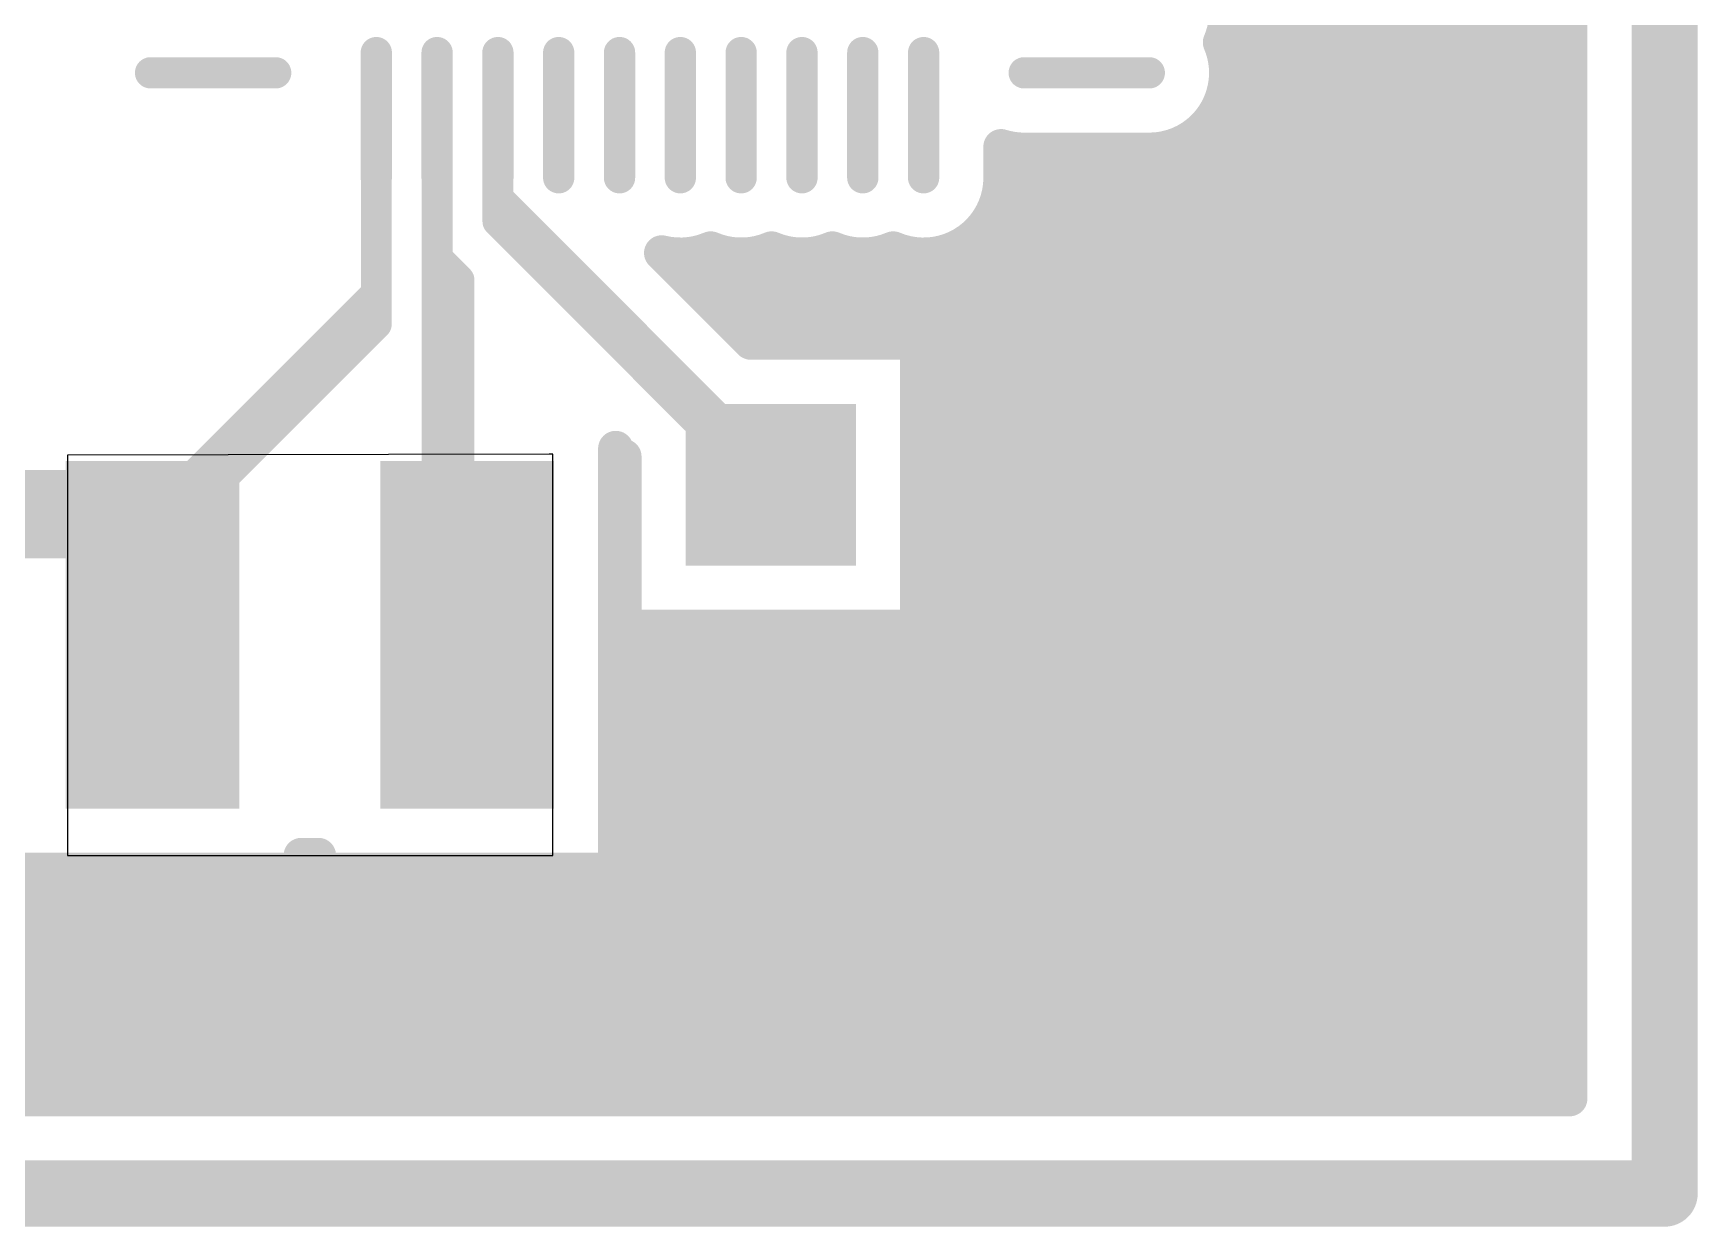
# Model space of a CAD drawing. Header units: inches. Extents: x 0 to 226, y 0 to 70.
# Drawn here: x 39.49 to 49.07, y 44.67 to 51.54 of the extents above; entities that cross this region are included whole.
import ezdxf

# ---------------------------------------------------------------- set-up
doc = ezdxf.new("R2010")
doc.units = ezdxf.units.IN
doc.layers.add('Keep-Out Layer', color=6, linetype='Continuous')
doc.layers.add('Top Layer', color=1, linetype='Continuous')

msp = doc.modelspace()

# ---------------------------------------------------------------- linework, layer by layer
at = {"layer": 'Keep-Out Layer'}
for points in [[(48.88101983999999, 44.86414191999999, 0.3809999999999999, 0.3809999999999999, 0), (48.88101983999999, 69.69424212, 0.3809999999999999, 0.3809999999999999, 0)], [(29.44051008, 44.86414191999999, 0.3809999999999999, 0.3809999999999999, 0), (48.88101983999999, 44.86414191999999, 0.3809999999999999, 0.3809999999999999, 0)]]:
    msp.add_lwpolyline(points, format="xyseb", dxfattribs=at)
msp.add_lwpolyline([(48.78576984, 44.86414191999999, 0.1905, 0.1905, 1), (48.97626983999999, 44.86414191999999, 0.1905, 0.1905, 1)], format="xyseb", close=True, dxfattribs=at)
msp.add_lwpolyline([(48.78576984, 44.86414191999999, 0.1905, 0.1905, 1), (48.97626983999999, 44.86414191999999, 0.1905, 0.1905, 1)], format="xyseb", close=True, dxfattribs=at)
at = {"layer": 'Top Layer'}
for p, q in [((42.46118, 49.11829648), (39.68873952, 49.11120733999999)), ((39.68873952, 49.11120733999999), (39.68873952, 46.80900976)), ((42.48245504, 49.11829648), (42.46118, 49.11829648)), ((42.48245504, 46.80900976), (42.48245504, 49.11829648)), ((39.68873952, 46.80900976), (42.48245504, 46.80900976))]:
    msp.add_line(p, q, dxfattribs=at)
for points in [[(47.17924016, 45.41024192, 0.2032, 0.2032, 0), (47.17924016, 63.37060732, 0.2032, 0.2032, 0)], [(47.38244016, 45.41024192, 0.2032, 0.2032, 0), (47.38244016, 63.37060732, 0.2032, 0.2032, 0)], [(47.58564016, 45.41024192, 0.2032, 0.2032, 0), (47.58564016, 63.37060732, 0.2032, 0.2032, 0)], [(47.78884016, 45.41024192, 0.2032, 0.2032, 0), (47.78884016, 63.37060732, 0.2032, 0.2032, 0)], [(47.99204016, 45.41024192, 0.2032, 0.2032, 0), (47.99204016, 63.37060732, 0.2032, 0.2032, 0)], [(48.19524016, 45.41024192, 0.2032, 0.2032, 0), (48.19524016, 63.37060732, 0.2032, 0.2032, 0)], [(48.33491984, 45.41024192, 0.2032, 0.2032, 0), (48.33491984, 63.37060732, 0.2032, 0.2032, 0)], [(46.36644016, 45.41024192, 0.2032, 0.2032, 0), (46.36644016, 57.36559519999999, 0.2032, 0.2032, 0)], [(46.56964016, 45.41024192, 0.2032, 0.2032, 0), (46.56964016, 57.36559519999999, 0.2032, 0.2032, 0)], [(46.77284016, 45.41024192, 0.2032, 0.2032, 0), (46.77284016, 57.36559519999999, 0.2032, 0.2032, 0)], [(46.97604016, 45.41024192, 0.2032, 0.2032, 0), (46.97604016, 57.36559519999999, 0.2032, 0.2032, 0)], [(46.36074548, 51.66171532, 0.2032, 0.2032, -0.1012428938695137), (46.32494418, 51.48671439999999, 0.2032, 0.2032, 0)], [(46.32494418, 51.48671439999999, 0.2032, 0.2032, -0.1012428938695139), (46.36074548, 51.31171602, 0.2032, 0.2032, 0)], [(46.3394679, 51.52566784, 0.2032, 0.2032, 0), (48.33491984, 51.52566784, 0.2032, 0.2032, 0)], [(41.46615024, 50.70801136, 0.17999964, 0.17999964, 0), (41.46615024, 51.42800991999999, 0.17999964, 0.17999964, 0)], [(41.81614954, 50.70801136, 0.17999964, 0.17999964, 0), (41.81614954, 51.42800991999999, 0.17999964, 0.17999964, 0)], [(42.16614884, 50.70801136, 0.17999964, 0.17999964, 0), (42.16614884, 51.42800991999999, 0.17999964, 0.17999964, 0)], [(42.51614814, 50.70801136, 0.17999964, 0.17999964, 0), (42.51614814, 51.42800991999999, 0.17999964, 0.17999964, 0)], [(42.86614743999999, 50.70801136, 0.17999964, 0.17999964, 0), (42.86614743999999, 51.42800991999999, 0.17999964, 0.17999964, 0)], [(43.21614674, 50.70801136, 0.17999964, 0.17999964, 0), (43.21614674, 51.42800991999999, 0.17999964, 0.17999964, 0)], [(43.56614604, 50.70801136, 0.17999964, 0.17999964, 0), (43.56614604, 51.42800991999999, 0.17999964, 0.17999964, 0)], [(43.91614534, 50.70801136, 0.17999964, 0.17999964, 0), (43.91614534, 51.42800991999999, 0.17999964, 0.17999964, 0)], [(44.26614463999999, 50.70801136, 0.17999964, 0.17999964, 0), (44.26614463999999, 51.42800991999999, 0.17999964, 0.17999964, 0)], [(44.61614393999999, 50.70801136, 0.17999964, 0.17999964, 0), (44.61614393999999, 51.42800991999999, 0.17999964, 0.17999964, 0)], [(40.887142, 51.31171602, 0.17999964, 0.17999964, 0), (40.16714344, 51.31171602, 0.17999964, 0.17999964, 0)], [(45.19514456, 51.31171602, 0.17999964, 0.17999964, 0), (45.91514312, 51.31171602, 0.17999964, 0.17999964, 0)], [(46.36074548, 51.31171602, 0.2032, 0.2032, -0.4142135623730951), (45.91514566, 50.8661162, 0.2032, 0.2032, 0)], [(46.36061594, 51.32246783999999, 0.2032, 0.2032, 0), (48.33491984, 51.32246783999999, 0.2032, 0.2032, 0)], [(41.46615024, 50.04157632, 0.1778, 0.1778, 0), (41.46615024, 51.06801064, 0.1778, 0.1778, 0)], [(41.81614954, 50.24527415999999, 0.1778, 0.1778, 0), (41.81614954, 51.06801064, 0.1778, 0.1778, 0)], [(42.16614884, 50.4573667, 0.1778, 0.1778, 0), (42.16614884, 51.06801064, 0.1778, 0.1778, 0)], [(42.16614884, 51.06801064, 0.1778, 0.1778, 0), (42.16656794, 51.06759154, 0.1778, 0.1778, 0)], [(42.16656794, 50.58906062, 0.1778, 0.1778, 0), (42.16656794, 51.06759154, 0.1778, 0.1778, 0)], [(46.31704478, 51.11926784, 0.2032, 0.2032, 0), (48.33491984, 51.11926784, 0.2032, 0.2032, 0)], [(45.06174376, 50.70800882, 0.2032, 0.2032, 0), (45.06174376, 50.88655304, 0.2032, 0.2032, 0)], [(45.19514202, 50.8661162, 0.2032, 0.2032, -0.07615422015174232), (45.06174376, 50.88655304, 0.2032, 0.2032, 0)], [(45.14724016, 45.41024192, 0.2032, 0.2032, 0), (45.14724016, 50.86869937999999, 0.2032, 0.2032, 0)], [(45.19514202, 50.8661162, 0.2032, 0.2032, 0), (45.91514566, 50.8661162, 0.2032, 0.2032, 0)], [(45.35044016, 45.41024192, 0.2032, 0.2032, 0), (45.35044016, 50.8661162, 0.2032, 0.2032, 0)], [(45.55364016, 45.41024192, 0.2032, 0.2032, 0), (45.55364016, 50.8661162, 0.2032, 0.2032, 0)], [(45.75684016, 45.41024192, 0.2032, 0.2032, 0), (45.75684016, 50.8661162, 0.2032, 0.2032, 0)], [(45.96004016, 45.41024192, 0.2032, 0.2032, 0), (45.96004016, 50.86838442, 0.2032, 0.2032, 0)], [(46.1201389, 50.91606784, 0.2032, 0.2032, 0), (48.33491984, 50.91606784, 0.2032, 0.2032, 0)], [(46.16324016, 45.41024192, 0.2032, 0.2032, 0), (46.16324016, 50.94156943999999, 0.2032, 0.2032, 0)], [(45.06174376, 50.70800882, 0.2032, 0.2032, -0.538018914126041), (44.44114556, 50.29821029999999, 0.2032, 0.2032, 0)], [(45.06174376, 50.71286783999999, 0.2032, 0.2032, 0), (48.33491984, 50.71286783999999, 0.2032, 0.2032, 0)], [(42.16656794, 50.58906062, 0.1778, 0.1778, 0), (43.58722041999999, 49.16840814, 0.1778, 0.1778, 0)], [(45.01516778, 50.50966784, 0.2032, 0.2032, 0), (48.33491984, 50.50966784, 0.2032, 0.2032, 0)], [(42.16614884, 50.4573667, 0.1778, 0.1778, 0), (43.30548108, 49.31803446, 0.1778, 0.1778, 0)], [(44.94404016, 45.41024192, 0.2032, 0.2032, 0), (44.94404016, 50.4062746, 0.2032, 0.2032, 0)], [(43.39114512, 50.29821029999999, 0.2032, 0.2032, -0.1632147514222802), (43.10868696, 50.27556112, 0.2032, 0.2032, 0)], [(43.74114695999999, 50.29821029999999, 0.2032, 0.2032, -0.2045827865795274), (43.39114512, 50.29821029999999, 0.2032, 0.2032, 0)], [(43.72484016, 49.76253446, 0.2032, 0.2032, 0), (43.72484016, 50.29162408, 0.2032, 0.2032, 0)], [(44.09114372, 50.29821029999999, 0.2032, 0.2032, -0.2045827865795274), (43.74114695999999, 50.29821029999999, 0.2032, 0.2032, 0)], [(44.44114556, 50.29821029999999, 0.2032, 0.2032, -0.2045827865795274), (44.09114372, 50.29821029999999, 0.2032, 0.2032, 0)], [(44.80933888, 50.30646784, 0.2032, 0.2032, 0), (48.33491984, 50.30646784, 0.2032, 0.2032, 0)], [(41.81614954, 50.24527415999999, 0.1778, 0.1778, 0), (41.94222752, 50.11919618, 0.1778, 0.1778, 0)], [(41.81614954, 48.25145544, 0.1778, 0.1778, 0), (41.81614954, 50.24527415999999, 0.1778, 0.1778, 0)], [(43.10868696, 50.27556112, 0.2032, 0.2032, 0), (43.62171361999999, 49.76253446, 0.2032, 0.2032, 0)], [(43.31844015999999, 50.06580792, 0.2032, 0.2032, 0), (43.31844015999999, 50.2743089, 0.2032, 0.2032, 0)], [(43.52164016, 49.86260791999999, 0.2032, 0.2032, 0), (43.52164016, 50.26463658, 0.2032, 0.2032, 0)], [(43.92804015999999, 49.76253446, 0.2032, 0.2032, 0), (43.92804015999999, 50.26256902, 0.2032, 0.2032, 0)], [(44.13124016, 49.76253446, 0.2032, 0.2032, 0), (44.13124016, 50.28332082, 0.2032, 0.2032, 0)], [(44.33444016, 49.76253446, 0.2032, 0.2032, 0), (44.33444016, 50.26767441999999, 0.2032, 0.2032, 0)], [(44.53764016, 49.76253446, 0.2032, 0.2032, 0), (44.53764016, 50.26937876, 0.2032, 0.2032, 0)], [(44.74084016, 45.41024192, 0.2032, 0.2032, 0), (44.74084016, 50.28021185999999, 0.2032, 0.2032, 0)], [(41.94222752, 48.20485406, 0.1778, 0.1778, 0), (41.94222752, 50.11919618, 0.1778, 0.1778, 0)], [(43.28098024, 50.10326783999999, 0.2032, 0.2032, 0), (48.33491984, 50.10326783999999, 0.2032, 0.2032, 0)], [(40.19683096, 48.77225704, 0.1778, 0.1778, 0), (41.46615024, 50.04157632, 0.1778, 0.1778, 0)], [(41.46615024, 49.86609533999999, 0.1778, 0.1778, 0), (41.46615024, 50.04157632, 0.1778, 0.1778, 0)], [(40.17882998, 48.57877508, 0.1778, 0.1778, 0), (41.46615024, 49.86609533999999, 0.1778, 0.1778, 0)], [(43.48418023999999, 49.90006784, 0.2032, 0.2032, 0), (48.33491984, 49.90006784, 0.2032, 0.2032, 0)], [(43.62171361999999, 49.76253446, 0.2032, 0.2032, 0), (44.58245084, 49.76253446, 0.2032, 0.2032, 0)], [(44.58245084, 48.12133378, 0.2032, 0.2032, 0), (44.58245084, 49.76253446, 0.2032, 0.2032, 0)], [(44.58245084, 49.69686784, 0.2032, 0.2032, 0), (48.33491984, 49.69686784, 0.2032, 0.2032, 0)], [(44.58245084, 49.49366783999999, 0.2032, 0.2032, 0), (48.33491984, 49.49366783999999, 0.2032, 0.2032, 0)], [(43.30548108, 49.31803446, 0.1778, 0.1778, 0), (43.36074893999999, 49.31803446, 0.1778, 0.1778, 0)], [(43.36074893999999, 49.31803446, 0.1778, 0.1778, 0), (43.73684927999999, 48.94193412, 0.1778, 0.1778, 0)], [(44.58245084, 49.29046784, 0.2032, 0.2032, 0), (48.33491984, 49.29046784, 0.2032, 0.2032, 0)], [(42.84443044, 46.72317553999999, 0.2032, 0.2032, 0), (42.84443044, 49.15046558, 0.2032, 0.2032, 0)], [(42.89124772, 48.12133378, 0.2032, 0.2032, 0), (42.89124772, 49.1036483, 0.2032, 0.2032, 0)], [(44.58245084, 49.08726784, 0.2032, 0.2032, 0), (48.33491984, 49.08726784, 0.2032, 0.2032, 0)], [(38.4913886, 48.77225704, 0.508, 0.508, 0), (39.98534802, 48.77225704, 0.508, 0.508, 0)], [(39.98534802, 48.77225704, 0.508, 0.508, 0), (40.17882998, 48.57877508, 0.508, 0.508, 0)], [(44.58245084, 48.88406784, 0.2032, 0.2032, 0), (48.33491984, 48.88406784, 0.2032, 0.2032, 0)], [(40.17882998, 48.07877608, 0.508, 0.508, 0), (40.17882998, 48.57877508, 0.508, 0.508, 0)], [(44.58245084, 48.68086784, 0.2032, 0.2032, 0), (48.33491984, 48.68086784, 0.2032, 0.2032, 0)], [(44.58245084, 48.47766784, 0.2032, 0.2032, 0), (48.33491984, 48.47766784, 0.2032, 0.2032, 0)], [(41.81614954, 48.25145544, 0.1778, 0.1778, 0), (41.90248922, 48.16511576, 0.1778, 0.1778, 0)], [(41.90248922, 48.16511576, 0.1778, 0.1778, 0), (41.94222752, 48.20485406, 0.1778, 0.1778, 0)], [(44.58245084, 48.27446784, 0.2032, 0.2032, 0), (48.33491984, 48.27446784, 0.2032, 0.2032, 0)], [(41.90248922, 48.16511576, 0.1778, 0.1778, 0), (41.9888289, 48.07877608, 0.1778, 0.1778, 0)], [(42.89124772, 48.12133378, 0.2032, 0.2032, 0), (44.58245084, 48.12133378, 0.2032, 0.2032, 0)], [(42.91204016, 45.41024192, 0.2032, 0.2032, 0), (42.91204016, 48.12133378, 0.2032, 0.2032, 0)], [(43.11524015999999, 45.41024192, 0.2032, 0.2032, 0), (43.11524015999999, 48.12133378, 0.2032, 0.2032, 0)], [(43.31844015999999, 45.41024192, 0.2032, 0.2032, 0), (43.31844015999999, 48.12133378, 0.2032, 0.2032, 0)], [(43.52164016, 45.41024192, 0.2032, 0.2032, 0), (43.52164016, 48.12133378, 0.2032, 0.2032, 0)], [(43.72484016, 45.41024192, 0.2032, 0.2032, 0), (43.72484016, 48.12133378, 0.2032, 0.2032, 0)], [(43.92804015999999, 45.41024192, 0.2032, 0.2032, 0), (43.92804015999999, 48.12133378, 0.2032, 0.2032, 0)], [(44.13124016, 45.41024192, 0.2032, 0.2032, 0), (44.13124016, 48.12133378, 0.2032, 0.2032, 0)], [(44.33444016, 45.41024192, 0.2032, 0.2032, 0), (44.33444016, 48.12133378, 0.2032, 0.2032, 0)], [(44.53764016, 45.41024192, 0.2032, 0.2032, 0), (44.53764016, 48.12133378, 0.2032, 0.2032, 0)], [(42.84443044, 48.07126784, 0.2032, 0.2032, 0), (48.33491984, 48.07126784, 0.2032, 0.2032, 0)], [(42.84443044, 47.86806784, 0.2032, 0.2032, 0), (48.33491984, 47.86806784, 0.2032, 0.2032, 0)], [(42.84443044, 47.66486784, 0.2032, 0.2032, 0), (48.33491984, 47.66486784, 0.2032, 0.2032, 0)], [(42.84443044, 47.46166784, 0.2032, 0.2032, 0), (48.33491984, 47.46166784, 0.2032, 0.2032, 0)], [(42.84443044, 47.25846784, 0.2032, 0.2032, 0), (48.33491984, 47.25846784, 0.2032, 0.2032, 0)], [(42.84443044, 47.05526784, 0.2032, 0.2032, 0), (48.33491984, 47.05526784, 0.2032, 0.2032, 0)], [(42.84443044, 46.85206784, 0.2032, 0.2032, 0), (48.33491984, 46.85206784, 0.2032, 0.2032, 0)], [(41.03443152, 46.80900976, 0.2032, 0.2032, 0), (41.13322736, 46.80900976, 0.2032, 0.2032, 0)], [(41.03443152, 46.72317553999999, 0.2032, 0.2032, 0), (41.03443152, 46.80900976, 0.2032, 0.2032, 0)], [(41.08324016, 45.41024192, 0.2032, 0.2032, 0), (41.08324016, 46.80900976, 0.2032, 0.2032, 0)], [(41.13322736, 46.72317553999999, 0.2032, 0.2032, 0), (41.13322736, 46.80900976, 0.2032, 0.2032, 0)], [(29.98661008, 46.64886784, 0.2032, 0.2032, 0), (48.33491984, 46.64886784, 0.2032, 0.2032, 0)], [(39.32322844, 46.72317553999999, 0.2032, 0.2032, 0), (41.03443152, 46.72317553999999, 0.2032, 0.2032, 0)], [(39.45764016, 45.41024192, 0.2032, 0.2032, 0), (39.45764016, 46.72317553999999, 0.2032, 0.2032, 0)], [(39.66084016, 45.41024192, 0.2032, 0.2032, 0), (39.66084016, 46.72317553999999, 0.2032, 0.2032, 0)], [(39.86404016, 45.41024192, 0.2032, 0.2032, 0), (39.86404016, 46.72317553999999, 0.2032, 0.2032, 0)], [(40.06724016, 45.41024192, 0.2032, 0.2032, 0), (40.06724016, 46.72317553999999, 0.2032, 0.2032, 0)], [(40.27044016, 45.41024192, 0.2032, 0.2032, 0), (40.27044016, 46.72317553999999, 0.2032, 0.2032, 0)], [(40.47364016, 45.41024192, 0.2032, 0.2032, 0), (40.47364016, 46.72317553999999, 0.2032, 0.2032, 0)], [(40.67684016, 45.41024192, 0.2032, 0.2032, 0), (40.67684016, 46.72317553999999, 0.2032, 0.2032, 0)], [(40.88004016, 45.41024192, 0.2032, 0.2032, 0), (40.88004016, 46.72317553999999, 0.2032, 0.2032, 0)], [(41.13322736, 46.72317553999999, 0.2032, 0.2032, 0), (42.84443044, 46.72317553999999, 0.2032, 0.2032, 0)], [(41.28644016, 45.41024192, 0.2032, 0.2032, 0), (41.28644016, 46.72317553999999, 0.2032, 0.2032, 0)], [(41.48964016, 45.41024192, 0.2032, 0.2032, 0), (41.48964016, 46.72317553999999, 0.2032, 0.2032, 0)], [(41.69284016, 45.41024192, 0.2032, 0.2032, 0), (41.69284016, 46.72317553999999, 0.2032, 0.2032, 0)], [(41.89604016, 45.41024192, 0.2032, 0.2032, 0), (41.89604016, 46.72317553999999, 0.2032, 0.2032, 0)], [(42.09924016, 45.41024192, 0.2032, 0.2032, 0), (42.09924016, 46.72317553999999, 0.2032, 0.2032, 0)], [(42.30244016, 45.41024192, 0.2032, 0.2032, 0), (42.30244016, 46.72317553999999, 0.2032, 0.2032, 0)], [(42.50564015999999, 45.41024192, 0.2032, 0.2032, 0), (42.50564015999999, 46.72317553999999, 0.2032, 0.2032, 0)], [(42.70884015999999, 45.41024192, 0.2032, 0.2032, 0), (42.70884015999999, 46.72317553999999, 0.2032, 0.2032, 0)], [(29.98661008, 46.44566784, 0.2032, 0.2032, 0), (48.33491984, 46.44566784, 0.2032, 0.2032, 0)], [(29.98661008, 46.24246784, 0.2032, 0.2032, 0), (48.33491984, 46.24246784, 0.2032, 0.2032, 0)], [(29.98661008, 46.03926784, 0.2032, 0.2032, 0), (48.33491984, 46.03926784, 0.2032, 0.2032, 0)], [(29.98661008, 45.83606784, 0.2032, 0.2032, 0), (48.33491984, 45.83606784, 0.2032, 0.2032, 0)], [(29.98661008, 45.63286784, 0.2032, 0.2032, 0), (48.33491984, 45.63286784, 0.2032, 0.2032, 0)], [(29.98661008, 45.42966784, 0.2032, 0.2032, 0), (48.33491984, 45.42966784, 0.2032, 0.2032, 0)], [(29.98661008, 45.41024192, 0.2032, 0.2032, 0), (48.33491984, 45.41024192, 0.2032, 0.2032, 0)]]:
    msp.add_lwpolyline(points, format="xyseb", dxfattribs=at)
for points in [[(46.679104, 51.67271097999999, 0.3048, 0.3048, 1), (46.983904, 51.67271097999999, 0.3048, 0.3048, 1)], [(46.27414418, 51.48671439999999, 0.1016, 0.1016, 1), (46.37574418, 51.48671439999999, 0.1016, 0.1016, 1)], [(46.27414418, 51.48671439999999, 0.1016, 0.1016, 1), (46.37574418, 51.48671439999999, 0.1016, 0.1016, 1)], [(46.2886679, 51.52566784, 0.1016, 0.1016, 1), (46.3902679, 51.52566784, 0.1016, 0.1016, 1)], [(47.42736768, 51.28215804, 0.3048, 0.3048, 1), (47.73216768, 51.28215804, 0.3048, 0.3048, 1)], [(48.28411984, 51.52566784, 0.1016, 0.1016, 1), (48.38571983999999, 51.52566784, 0.1016, 0.1016, 1)], [(41.4211516, 51.42800991999999, 0.08999982, 0.08999982, 1), (41.51114888, 51.42800991999999, 0.08999982, 0.08999982, 1)], [(41.7711509, 51.42800991999999, 0.08999982, 0.08999982, 1), (41.86114818, 51.42800991999999, 0.08999982, 0.08999982, 1)], [(42.1211502, 51.42800991999999, 0.08999982, 0.08999982, 1), (42.21114747999999, 51.42800991999999, 0.08999982, 0.08999982, 1)], [(42.4711495, 51.42800991999999, 0.08999982, 0.08999982, 1), (42.56114677999999, 51.42800991999999, 0.08999982, 0.08999982, 1)], [(42.8211488, 51.42800991999999, 0.08999982, 0.08999982, 1), (42.91114607999999, 51.42800991999999, 0.08999982, 0.08999982, 1)], [(43.1711481, 51.42800991999999, 0.08999982, 0.08999982, 1), (43.26114538, 51.42800991999999, 0.08999982, 0.08999982, 1)], [(43.5211474, 51.42800991999999, 0.08999982, 0.08999982, 1), (43.61114468, 51.42800991999999, 0.08999982, 0.08999982, 1)], [(43.8711467, 51.42800991999999, 0.08999982, 0.08999982, 1), (43.96114398, 51.42800991999999, 0.08999982, 0.08999982, 1)], [(44.221146, 51.42800991999999, 0.08999982, 0.08999982, 1), (44.31114328, 51.42800991999999, 0.08999982, 0.08999982, 1)], [(44.5711453, 51.42800991999999, 0.08999982, 0.08999982, 1), (44.66114258, 51.42800991999999, 0.08999982, 0.08999982, 1)], [(40.1221448, 51.31171602, 0.08999982, 0.08999982, 1), (40.21214208, 51.31171602, 0.08999982, 0.08999982, 1)], [(40.84214336, 51.31171602, 0.08999982, 0.08999982, 1), (40.93214064, 51.31171602, 0.08999982, 0.08999982, 1)], [(45.15014591999999, 51.31171602, 0.08999982, 0.08999982, 1), (45.2401432, 51.31171602, 0.08999982, 0.08999982, 1)], [(45.87014447999999, 51.31171602, 0.08999982, 0.08999982, 1), (45.96014175999999, 51.31171602, 0.08999982, 0.08999982, 1)], [(46.30981594, 51.32246783999999, 0.1016, 0.1016, 1), (46.41141594, 51.32246783999999, 0.1016, 0.1016, 1)], [(46.30994548, 51.31171602, 0.1016, 0.1016, 1), (46.41154547999999, 51.31171602, 0.1016, 0.1016, 1)], [(46.30994548, 51.31171602, 0.1016, 0.1016, 1), (46.41154547999999, 51.31171602, 0.1016, 0.1016, 1)], [(48.28411984, 51.32246783999999, 0.1016, 0.1016, 1), (48.38571983999999, 51.32246783999999, 0.1016, 0.1016, 1)], [(41.42170024, 51.06801064, 0.08889999999999999, 0.08889999999999999, 1), (41.51060024, 51.06801064, 0.08889999999999999, 0.08889999999999999, 1)], [(41.77169954, 51.06801064, 0.08889999999999999, 0.08889999999999999, 1), (41.86059954, 51.06801064, 0.08889999999999999, 0.08889999999999999, 1)], [(42.12169884, 51.06801064, 0.08889999999999999, 0.08889999999999999, 1), (42.21059884, 51.06801064, 0.08889999999999999, 0.08889999999999999, 1)], [(42.12169884, 51.06801064, 0.08889999999999999, 0.08889999999999999, 1), (42.21059884, 51.06801064, 0.08889999999999999, 0.08889999999999999, 1)], [(42.12211794, 51.06759154, 0.08889999999999999, 0.08889999999999999, 1), (42.21101794, 51.06759154, 0.08889999999999999, 0.08889999999999999, 1)], [(42.12211794, 51.06759154, 0.08889999999999999, 0.08889999999999999, 1), (42.21101794, 51.06759154, 0.08889999999999999, 0.08889999999999999, 1)], [(46.26624477999999, 51.11926784, 0.1016, 0.1016, 1), (46.36784477999999, 51.11926784, 0.1016, 0.1016, 1)], [(48.28411984, 51.11926784, 0.1016, 0.1016, 1), (48.38571983999999, 51.11926784, 0.1016, 0.1016, 1)], [(45.01094376, 50.88655304, 0.1016, 0.1016, 1), (45.11254376, 50.88655304, 0.1016, 0.1016, 1)], [(45.01094376, 50.88655304, 0.1016, 0.1016, 1), (45.11254376, 50.88655304, 0.1016, 0.1016, 1)], [(45.09644016, 50.86869937999999, 0.1016, 0.1016, 1), (45.19804016, 50.86869937999999, 0.1016, 0.1016, 1)], [(45.14434202, 50.8661162, 0.1016, 0.1016, 1), (45.24594201999999, 50.8661162, 0.1016, 0.1016, 1)], [(45.14434202, 50.8661162, 0.1016, 0.1016, 1), (45.24594201999999, 50.8661162, 0.1016, 0.1016, 1)], [(45.29964016, 50.8661162, 0.1016, 0.1016, 1), (45.40124016, 50.8661162, 0.1016, 0.1016, 1)], [(45.50284016, 50.8661162, 0.1016, 0.1016, 1), (45.60444016, 50.8661162, 0.1016, 0.1016, 1)], [(45.70604016, 50.8661162, 0.1016, 0.1016, 1), (45.80764016, 50.8661162, 0.1016, 0.1016, 1)], [(45.86434566, 50.8661162, 0.1016, 0.1016, 1), (45.96594566, 50.8661162, 0.1016, 0.1016, 1)], [(45.86434566, 50.8661162, 0.1016, 0.1016, 1), (45.96594566, 50.8661162, 0.1016, 0.1016, 1)], [(45.90924016, 50.86838442, 0.1016, 0.1016, 1), (46.01084016, 50.86838442, 0.1016, 0.1016, 1)], [(46.0693389, 50.91606784, 0.1016, 0.1016, 1), (46.1709389, 50.91606784, 0.1016, 0.1016, 1)], [(46.11244016, 50.94156943999999, 0.1016, 0.1016, 1), (46.21404016, 50.94156943999999, 0.1016, 0.1016, 1)], [(46.679104, 50.66598451999999, 0.3048, 0.3048, 1), (46.983904, 50.66598451999999, 0.3048, 0.3048, 1)], [(48.28411984, 50.91606784, 0.1016, 0.1016, 1), (48.38571983999999, 50.91606784, 0.1016, 0.1016, 1)], [(41.4211516, 50.70801136, 0.08999982, 0.08999982, 1), (41.51114888, 50.70801136, 0.08999982, 0.08999982, 1)], [(41.7711509, 50.70801136, 0.08999982, 0.08999982, 1), (41.86114818, 50.70801136, 0.08999982, 0.08999982, 1)], [(42.1211502, 50.70801136, 0.08999982, 0.08999982, 1), (42.21114747999999, 50.70801136, 0.08999982, 0.08999982, 1)], [(42.4711495, 50.70801136, 0.08999982, 0.08999982, 1), (42.56114677999999, 50.70801136, 0.08999982, 0.08999982, 1)], [(42.8211488, 50.70801136, 0.08999982, 0.08999982, 1), (42.91114607999999, 50.70801136, 0.08999982, 0.08999982, 1)], [(43.1711481, 50.70801136, 0.08999982, 0.08999982, 1), (43.26114538, 50.70801136, 0.08999982, 0.08999982, 1)], [(43.5211474, 50.70801136, 0.08999982, 0.08999982, 1), (43.61114468, 50.70801136, 0.08999982, 0.08999982, 1)], [(43.8711467, 50.70801136, 0.08999982, 0.08999982, 1), (43.96114398, 50.70801136, 0.08999982, 0.08999982, 1)], [(44.221146, 50.70801136, 0.08999982, 0.08999982, 1), (44.31114328, 50.70801136, 0.08999982, 0.08999982, 1)], [(44.5711453, 50.70801136, 0.08999982, 0.08999982, 1), (44.66114258, 50.70801136, 0.08999982, 0.08999982, 1)], [(45.01094376, 50.71286783999999, 0.1016, 0.1016, 1), (45.11254376, 50.71286783999999, 0.1016, 0.1016, 1)], [(45.01094376, 50.70800882, 0.1016, 0.1016, 1), (45.11254376, 50.70800882, 0.1016, 0.1016, 1)], [(45.01094376, 50.70800882, 0.1016, 0.1016, 1), (45.11254376, 50.70800882, 0.1016, 0.1016, 1)], [(48.28411984, 50.71286783999999, 0.1016, 0.1016, 1), (48.38571983999999, 50.71286783999999, 0.1016, 0.1016, 1)], [(42.12211794, 50.58906062, 0.08889999999999999, 0.08889999999999999, 1), (42.21101794, 50.58906062, 0.08889999999999999, 0.08889999999999999, 1)], [(42.12211794, 50.58906062, 0.08889999999999999, 0.08889999999999999, 1), (42.21101794, 50.58906062, 0.08889999999999999, 0.08889999999999999, 1)], [(44.96436778, 50.50966784, 0.1016, 0.1016, 1), (45.06596778, 50.50966784, 0.1016, 0.1016, 1)], [(48.28411984, 50.50966784, 0.1016, 0.1016, 1), (48.38571983999999, 50.50966784, 0.1016, 0.1016, 1)], [(42.12169884, 50.4573667, 0.08889999999999999, 0.08889999999999999, 1), (42.21059884, 50.4573667, 0.08889999999999999, 0.08889999999999999, 1)], [(42.12169884, 50.4573667, 0.08889999999999999, 0.08889999999999999, 1), (42.21059884, 50.4573667, 0.08889999999999999, 0.08889999999999999, 1)], [(44.89324016, 50.4062746, 0.1016, 0.1016, 1), (44.99484016, 50.4062746, 0.1016, 0.1016, 1)], [(43.34034512, 50.29821029999999, 0.1016, 0.1016, 1), (43.44194512, 50.29821029999999, 0.1016, 0.1016, 1)], [(43.34034512, 50.29821029999999, 0.1016, 0.1016, 1), (43.44194512, 50.29821029999999, 0.1016, 0.1016, 1)], [(43.67404016, 50.29162408, 0.1016, 0.1016, 1), (43.77564015999999, 50.29162408, 0.1016, 0.1016, 1)], [(43.69034696, 50.29821029999999, 0.1016, 0.1016, 1), (43.79194696, 50.29821029999999, 0.1016, 0.1016, 1)], [(43.69034696, 50.29821029999999, 0.1016, 0.1016, 1), (43.79194696, 50.29821029999999, 0.1016, 0.1016, 1)], [(44.04034372, 50.29821029999999, 0.1016, 0.1016, 1), (44.14194371999999, 50.29821029999999, 0.1016, 0.1016, 1)], [(44.04034372, 50.29821029999999, 0.1016, 0.1016, 1), (44.14194371999999, 50.29821029999999, 0.1016, 0.1016, 1)], [(44.39034556, 50.29821029999999, 0.1016, 0.1016, 1), (44.49194556, 50.29821029999999, 0.1016, 0.1016, 1)], [(44.39034556, 50.29821029999999, 0.1016, 0.1016, 1), (44.49194556, 50.29821029999999, 0.1016, 0.1016, 1)], [(44.75853888, 50.30646784, 0.1016, 0.1016, 1), (44.86013888, 50.30646784, 0.1016, 0.1016, 1)], [(48.28411984, 50.30646784, 0.1016, 0.1016, 1), (48.38571983999999, 50.30646784, 0.1016, 0.1016, 1)], [(41.77169954, 50.24527415999999, 0.08889999999999999, 0.08889999999999999, 1), (41.86059954, 50.24527415999999, 0.08889999999999999, 0.08889999999999999, 1)], [(41.77169954, 50.24527415999999, 0.08889999999999999, 0.08889999999999999, 1), (41.86059954, 50.24527415999999, 0.08889999999999999, 0.08889999999999999, 1)], [(41.77169954, 50.24527415999999, 0.08889999999999999, 0.08889999999999999, 1), (41.86059954, 50.24527415999999, 0.08889999999999999, 0.08889999999999999, 1)], [(43.05788696, 50.27556112, 0.1016, 0.1016, 1), (43.15948696, 50.27556112, 0.1016, 0.1016, 1)], [(43.05788696, 50.27556112, 0.1016, 0.1016, 1), (43.15948696, 50.27556112, 0.1016, 0.1016, 1)], [(43.26764015999999, 50.2743089, 0.1016, 0.1016, 1), (43.36924016, 50.2743089, 0.1016, 0.1016, 1)], [(43.47084015999999, 50.26463658, 0.1016, 0.1016, 1), (43.57244016, 50.26463658, 0.1016, 0.1016, 1)], [(43.87724016, 50.26256902, 0.1016, 0.1016, 1), (43.97884016, 50.26256902, 0.1016, 0.1016, 1)], [(44.08044015999999, 50.28332082, 0.1016, 0.1016, 1), (44.18204016, 50.28332082, 0.1016, 0.1016, 1)], [(44.28364016, 50.26767441999999, 0.1016, 0.1016, 1), (44.38524016, 50.26767441999999, 0.1016, 0.1016, 1)], [(44.48684016, 50.26937876, 0.1016, 0.1016, 1), (44.58844016, 50.26937876, 0.1016, 0.1016, 1)], [(44.69004016, 50.28021185999999, 0.1016, 0.1016, 1), (44.79164016, 50.28021185999999, 0.1016, 0.1016, 1)], [(41.89777752, 50.11919618, 0.08889999999999999, 0.08889999999999999, 1), (41.98667751999999, 50.11919618, 0.08889999999999999, 0.08889999999999999, 1)], [(41.89777752, 50.11919618, 0.08889999999999999, 0.08889999999999999, 1), (41.98667751999999, 50.11919618, 0.08889999999999999, 0.08889999999999999, 1)], [(43.23018024, 50.10326783999999, 0.1016, 0.1016, 1), (43.33178023999999, 50.10326783999999, 0.1016, 0.1016, 1)], [(48.28411984, 50.10326783999999, 0.1016, 0.1016, 1), (48.38571983999999, 50.10326783999999, 0.1016, 0.1016, 1)], [(41.42170024, 50.04157632, 0.08889999999999999, 0.08889999999999999, 1), (41.51060024, 50.04157632, 0.08889999999999999, 0.08889999999999999, 1)], [(41.42170024, 50.04157632, 0.08889999999999999, 0.08889999999999999, 1), (41.51060024, 50.04157632, 0.08889999999999999, 0.08889999999999999, 1)], [(41.42170024, 50.04157632, 0.08889999999999999, 0.08889999999999999, 1), (41.51060024, 50.04157632, 0.08889999999999999, 0.08889999999999999, 1)], [(43.26764015999999, 50.06580792, 0.1016, 0.1016, 1), (43.36924016, 50.06580792, 0.1016, 0.1016, 1)], [(44.86085008, 49.82524198, 0.3048, 0.3048, 1), (45.16565008, 49.82524198, 0.3048, 0.3048, 1)], [(47.32087056, 49.7114195, 0.3048, 0.3048, 1), (47.62567056, 49.7114195, 0.3048, 0.3048, 1)], [(41.42170024, 49.86609533999999, 0.08889999999999999, 0.08889999999999999, 1), (41.51060024, 49.86609533999999, 0.08889999999999999, 0.08889999999999999, 1)], [(41.42170024, 49.86609533999999, 0.08889999999999999, 0.08889999999999999, 1), (41.51060024, 49.86609533999999, 0.08889999999999999, 0.08889999999999999, 1)], [(43.43338024, 49.90006784, 0.1016, 0.1016, 1), (43.53498024, 49.90006784, 0.1016, 0.1016, 1)], [(43.47084015999999, 49.86260791999999, 0.1016, 0.1016, 1), (43.57244016, 49.86260791999999, 0.1016, 0.1016, 1)], [(48.28411984, 49.90006784, 0.1016, 0.1016, 1), (48.38571983999999, 49.90006784, 0.1016, 0.1016, 1)], [(43.57091362, 49.76253446, 0.1016, 0.1016, 1), (43.67251362, 49.76253446, 0.1016, 0.1016, 1)], [(43.57091362, 49.76253446, 0.1016, 0.1016, 1), (43.67251362, 49.76253446, 0.1016, 0.1016, 1)], [(43.67404016, 49.76253446, 0.1016, 0.1016, 1), (43.77564015999999, 49.76253446, 0.1016, 0.1016, 1)], [(43.87724016, 49.76253446, 0.1016, 0.1016, 1), (43.97884016, 49.76253446, 0.1016, 0.1016, 1)], [(44.08044015999999, 49.76253446, 0.1016, 0.1016, 1), (44.18204016, 49.76253446, 0.1016, 0.1016, 1)], [(44.28364016, 49.76253446, 0.1016, 0.1016, 1), (44.38524016, 49.76253446, 0.1016, 0.1016, 1)], [(44.48684016, 49.76253446, 0.1016, 0.1016, 1), (44.58844016, 49.76253446, 0.1016, 0.1016, 1)], [(44.53165084, 49.76253446, 0.1016, 0.1016, 1), (44.63325084, 49.76253446, 0.1016, 0.1016, 1)], [(44.53165084, 49.76253446, 0.1016, 0.1016, 1), (44.63325084, 49.76253446, 0.1016, 0.1016, 1)], [(44.53165084, 49.69686784, 0.1016, 0.1016, 1), (44.63325084, 49.69686784, 0.1016, 0.1016, 1)], [(48.28411984, 49.69686784, 0.1016, 0.1016, 1), (48.38571983999999, 49.69686784, 0.1016, 0.1016, 1)], [(44.53165084, 49.49366783999999, 0.1016, 0.1016, 1), (44.63325084, 49.49366783999999, 0.1016, 0.1016, 1)], [(46.69054415999999, 49.2547148, 0.3048, 0.3048, 1), (46.99534415999999, 49.2547148, 0.3048, 0.3048, 1)], [(48.28411984, 49.49366783999999, 0.1016, 0.1016, 1), (48.38571983999999, 49.49366783999999, 0.1016, 0.1016, 1)], [(43.26103108, 49.31803446, 0.08889999999999999, 0.08889999999999999, 1), (43.34993108, 49.31803446, 0.08889999999999999, 0.08889999999999999, 1)], [(43.26103108, 49.31803446, 0.08889999999999999, 0.08889999999999999, 1), (43.34993108, 49.31803446, 0.08889999999999999, 0.08889999999999999, 1)], [(43.31629894, 49.31803446, 0.08889999999999999, 0.08889999999999999, 1), (43.40519894, 49.31803446, 0.08889999999999999, 0.08889999999999999, 1)], [(43.31629894, 49.31803446, 0.08889999999999999, 0.08889999999999999, 1), (43.40519894, 49.31803446, 0.08889999999999999, 0.08889999999999999, 1)], [(44.53165084, 49.29046784, 0.1016, 0.1016, 1), (44.63325084, 49.29046784, 0.1016, 0.1016, 1)], [(48.28411984, 49.29046784, 0.1016, 0.1016, 1), (48.38571983999999, 49.29046784, 0.1016, 0.1016, 1)], [(42.79363044, 49.15046558, 0.1016, 0.1016, 1), (42.89523044, 49.15046558, 0.1016, 0.1016, 1)], [(43.54277042, 49.16840814, 0.08889999999999999, 0.08889999999999999, 1), (43.63167042, 49.16840814, 0.08889999999999999, 0.08889999999999999, 1)], [(42.84044772, 49.1036483, 0.1016, 0.1016, 1), (42.94204772, 49.1036483, 0.1016, 0.1016, 1)], [(44.53165084, 49.08726784, 0.1016, 0.1016, 1), (44.63325084, 49.08726784, 0.1016, 0.1016, 1)], [(48.28411984, 49.08726784, 0.1016, 0.1016, 1), (48.38571983999999, 49.08726784, 0.1016, 0.1016, 1)], [(45.21905104, 48.70435267999999, 0.3556, 0.3556, 1), (45.57465104, 48.70435267999999, 0.3556, 0.3556, 1)], [(39.85834801999999, 48.77225704, 0.254, 0.254, 1), (40.11234802, 48.77225704, 0.254, 0.254, 1)], [(39.85834801999999, 48.77225704, 0.254, 0.254, 1), (40.11234802, 48.77225704, 0.254, 0.254, 1)], [(43.69239928, 48.94193412, 0.08889999999999999, 0.08889999999999999, 1), (43.78129927999999, 48.94193412, 0.08889999999999999, 0.08889999999999999, 1)], [(44.53165084, 48.88406784, 0.1016, 0.1016, 1), (44.63325084, 48.88406784, 0.1016, 0.1016, 1)], [(48.28411984, 48.88406784, 0.1016, 0.1016, 1), (48.38571983999999, 48.88406784, 0.1016, 0.1016, 1)], [(40.15238096, 48.77225704, 0.08889999999999999, 0.08889999999999999, 1), (40.24128096, 48.77225704, 0.08889999999999999, 0.08889999999999999, 1)], [(40.05182997999999, 48.57877508, 0.254, 0.254, 1), (40.30582998, 48.57877508, 0.254, 0.254, 1)], [(40.05182997999999, 48.57877508, 0.254, 0.254, 1), (40.30582998, 48.57877508, 0.254, 0.254, 1)], [(44.53165084, 48.68086784, 0.1016, 0.1016, 1), (44.63325084, 48.68086784, 0.1016, 0.1016, 1)], [(48.28411984, 48.68086784, 0.1016, 0.1016, 1), (48.38571983999999, 48.68086784, 0.1016, 0.1016, 1)], [(40.13437998, 48.57877508, 0.08889999999999999, 0.08889999999999999, 1), (40.22327998, 48.57877508, 0.08889999999999999, 0.08889999999999999, 1)], [(44.53165084, 48.47766784, 0.1016, 0.1016, 1), (44.63325084, 48.47766784, 0.1016, 0.1016, 1)], [(48.28411984, 48.47766784, 0.1016, 0.1016, 1), (48.38571983999999, 48.47766784, 0.1016, 0.1016, 1)], [(40.05182997999999, 48.07877608, 0.254, 0.254, 1), (40.30582998, 48.07877608, 0.254, 0.254, 1)], [(41.77169954, 48.25145544, 0.08889999999999999, 0.08889999999999999, 1), (41.86059954, 48.25145544, 0.08889999999999999, 0.08889999999999999, 1)], [(41.77169954, 48.25145544, 0.08889999999999999, 0.08889999999999999, 1), (41.86059954, 48.25145544, 0.08889999999999999, 0.08889999999999999, 1)], [(41.89777752, 48.20485406, 0.08889999999999999, 0.08889999999999999, 1), (41.98667751999999, 48.20485406, 0.08889999999999999, 0.08889999999999999, 1)], [(41.89777752, 48.20485406, 0.08889999999999999, 0.08889999999999999, 1), (41.98667751999999, 48.20485406, 0.08889999999999999, 0.08889999999999999, 1)], [(44.53165084, 48.27446784, 0.1016, 0.1016, 1), (44.63325084, 48.27446784, 0.1016, 0.1016, 1)], [(46.78986832, 47.92890338, 0.3556, 0.3556, 1), (47.14546832, 47.92890338, 0.3556, 0.3556, 1)], [(48.28411984, 48.27446784, 0.1016, 0.1016, 1), (48.38571983999999, 48.27446784, 0.1016, 0.1016, 1)], [(41.85803922, 48.16511576, 0.08889999999999999, 0.08889999999999999, 1), (41.94693922, 48.16511576, 0.08889999999999999, 0.08889999999999999, 1)], [(41.85803922, 48.16511576, 0.08889999999999999, 0.08889999999999999, 1), (41.94693922, 48.16511576, 0.08889999999999999, 0.08889999999999999, 1)], [(41.85803922, 48.16511576, 0.08889999999999999, 0.08889999999999999, 1), (41.94693922, 48.16511576, 0.08889999999999999, 0.08889999999999999, 1)], [(42.84044772, 48.12133378, 0.1016, 0.1016, 1), (42.94204772, 48.12133378, 0.1016, 0.1016, 1)], [(42.84044772, 48.12133378, 0.1016, 0.1016, 1), (42.94204772, 48.12133378, 0.1016, 0.1016, 1)], [(42.86124015999999, 48.12133378, 0.1016, 0.1016, 1), (42.96284015999999, 48.12133378, 0.1016, 0.1016, 1)], [(43.06444016, 48.12133378, 0.1016, 0.1016, 1), (43.16604015999999, 48.12133378, 0.1016, 0.1016, 1)], [(43.26764015999999, 48.12133378, 0.1016, 0.1016, 1), (43.36924016, 48.12133378, 0.1016, 0.1016, 1)], [(43.47084015999999, 48.12133378, 0.1016, 0.1016, 1), (43.57244016, 48.12133378, 0.1016, 0.1016, 1)], [(43.67404016, 48.12133378, 0.1016, 0.1016, 1), (43.77564015999999, 48.12133378, 0.1016, 0.1016, 1)], [(43.87724016, 48.12133378, 0.1016, 0.1016, 1), (43.97884016, 48.12133378, 0.1016, 0.1016, 1)], [(44.08044015999999, 48.12133378, 0.1016, 0.1016, 1), (44.18204016, 48.12133378, 0.1016, 0.1016, 1)], [(44.28364016, 48.12133378, 0.1016, 0.1016, 1), (44.38524016, 48.12133378, 0.1016, 0.1016, 1)], [(44.48684016, 48.12133378, 0.1016, 0.1016, 1), (44.58844016, 48.12133378, 0.1016, 0.1016, 1)], [(44.53165084, 48.12133378, 0.1016, 0.1016, 1), (44.63325084, 48.12133378, 0.1016, 0.1016, 1)], [(44.53165084, 48.12133378, 0.1016, 0.1016, 1), (44.63325084, 48.12133378, 0.1016, 0.1016, 1)], [(41.9443789, 48.07877608, 0.08889999999999999, 0.08889999999999999, 1), (42.0332789, 48.07877608, 0.08889999999999999, 0.08889999999999999, 1)], [(42.79363044, 48.07126784, 0.1016, 0.1016, 1), (42.89523044, 48.07126784, 0.1016, 0.1016, 1)], [(48.28411984, 48.07126784, 0.1016, 0.1016, 1), (48.38571983999999, 48.07126784, 0.1016, 0.1016, 1)], [(42.79363044, 47.86806784, 0.1016, 0.1016, 1), (42.89523044, 47.86806784, 0.1016, 0.1016, 1)], [(48.28411984, 47.86806784, 0.1016, 0.1016, 1), (48.38571983999999, 47.86806784, 0.1016, 0.1016, 1)], [(42.79363044, 47.66486784, 0.1016, 0.1016, 1), (42.89523044, 47.66486784, 0.1016, 0.1016, 1)], [(48.28411984, 47.66486784, 0.1016, 0.1016, 1), (48.38571983999999, 47.66486784, 0.1016, 0.1016, 1)], [(42.79363044, 47.46166784, 0.1016, 0.1016, 1), (42.89523044, 47.46166784, 0.1016, 0.1016, 1)], [(45.3350376, 47.24623012, 0.3556, 0.3556, 1), (45.6906376, 47.24623012, 0.3556, 0.3556, 1)], [(48.28411984, 47.46166784, 0.1016, 0.1016, 1), (48.38571983999999, 47.46166784, 0.1016, 0.1016, 1)], [(42.79363044, 47.25846784, 0.1016, 0.1016, 1), (42.89523044, 47.25846784, 0.1016, 0.1016, 1)], [(48.28411984, 47.25846784, 0.1016, 0.1016, 1), (48.38571983999999, 47.25846784, 0.1016, 0.1016, 1)], [(42.79363044, 47.05526784, 0.1016, 0.1016, 1), (42.89523044, 47.05526784, 0.1016, 0.1016, 1)], [(46.25173376, 46.87719606, 0.3048, 0.3048, 1), (46.55653376, 46.87719606, 0.3048, 0.3048, 1)], [(47.63814704, 46.89203982, 0.3048, 0.3048, 1), (47.94294704, 46.89203982, 0.3048, 0.3048, 1)], [(48.28411984, 47.05526784, 0.1016, 0.1016, 1), (48.38571983999999, 47.05526784, 0.1016, 0.1016, 1)], [(42.79363044, 46.85206784, 0.1016, 0.1016, 1), (42.89523044, 46.85206784, 0.1016, 0.1016, 1)], [(48.28411984, 46.85206784, 0.1016, 0.1016, 1), (48.38571983999999, 46.85206784, 0.1016, 0.1016, 1)], [(40.98363152, 46.80900976, 0.1016, 0.1016, 1), (41.08523152, 46.80900976, 0.1016, 0.1016, 1)], [(40.98363152, 46.80900976, 0.1016, 0.1016, 1), (41.08523152, 46.80900976, 0.1016, 0.1016, 1)], [(41.03244016, 46.80900976, 0.1016, 0.1016, 1), (41.13404016, 46.80900976, 0.1016, 0.1016, 1)], [(41.08242736, 46.80900976, 0.1016, 0.1016, 1), (41.18402736, 46.80900976, 0.1016, 0.1016, 1)], [(41.08242736, 46.80900976, 0.1016, 0.1016, 1), (41.18402736, 46.80900976, 0.1016, 0.1016, 1)], [(39.40684015999999, 46.72317553999999, 0.1016, 0.1016, 1), (39.50844016, 46.72317553999999, 0.1016, 0.1016, 1)], [(39.61004016, 46.72317553999999, 0.1016, 0.1016, 1), (39.71164016, 46.72317553999999, 0.1016, 0.1016, 1)], [(39.81324016, 46.72317553999999, 0.1016, 0.1016, 1), (39.91484016, 46.72317553999999, 0.1016, 0.1016, 1)], [(40.01644016, 46.72317553999999, 0.1016, 0.1016, 1), (40.11804016, 46.72317553999999, 0.1016, 0.1016, 1)], [(40.21964016, 46.72317553999999, 0.1016, 0.1016, 1), (40.32124016, 46.72317553999999, 0.1016, 0.1016, 1)], [(40.42284016, 46.72317553999999, 0.1016, 0.1016, 1), (40.52444016, 46.72317553999999, 0.1016, 0.1016, 1)], [(40.62604016, 46.72317553999999, 0.1016, 0.1016, 1), (40.72764016, 46.72317553999999, 0.1016, 0.1016, 1)], [(40.82924016, 46.72317553999999, 0.1016, 0.1016, 1), (40.93084016, 46.72317553999999, 0.1016, 0.1016, 1)], [(40.98363152, 46.72317553999999, 0.1016, 0.1016, 1), (41.08523152, 46.72317553999999, 0.1016, 0.1016, 1)], [(40.98363152, 46.72317553999999, 0.1016, 0.1016, 1), (41.08523152, 46.72317553999999, 0.1016, 0.1016, 1)], [(41.08242736, 46.72317553999999, 0.1016, 0.1016, 1), (41.18402736, 46.72317553999999, 0.1016, 0.1016, 1)], [(41.08242736, 46.72317553999999, 0.1016, 0.1016, 1), (41.18402736, 46.72317553999999, 0.1016, 0.1016, 1)], [(41.23564016, 46.72317553999999, 0.1016, 0.1016, 1), (41.33724016, 46.72317553999999, 0.1016, 0.1016, 1)], [(41.43884016, 46.72317553999999, 0.1016, 0.1016, 1), (41.54044016, 46.72317553999999, 0.1016, 0.1016, 1)], [(41.64204016, 46.72317553999999, 0.1016, 0.1016, 1), (41.74364016, 46.72317553999999, 0.1016, 0.1016, 1)], [(41.84524016, 46.72317553999999, 0.1016, 0.1016, 1), (41.94684016, 46.72317553999999, 0.1016, 0.1016, 1)], [(42.04844016, 46.72317553999999, 0.1016, 0.1016, 1), (42.15004016, 46.72317553999999, 0.1016, 0.1016, 1)], [(42.25164016, 46.72317553999999, 0.1016, 0.1016, 1), (42.35324016, 46.72317553999999, 0.1016, 0.1016, 1)], [(42.45484016, 46.72317553999999, 0.1016, 0.1016, 1), (42.55644015999999, 46.72317553999999, 0.1016, 0.1016, 1)], [(42.65804015999999, 46.72317553999999, 0.1016, 0.1016, 1), (42.75964016, 46.72317553999999, 0.1016, 0.1016, 1)], [(42.79363044, 46.72317553999999, 0.1016, 0.1016, 1), (42.89523044, 46.72317553999999, 0.1016, 0.1016, 1)], [(42.79363044, 46.72317553999999, 0.1016, 0.1016, 1), (42.89523044, 46.72317553999999, 0.1016, 0.1016, 1)], [(48.28411984, 46.64886784, 0.1016, 0.1016, 1), (48.38571983999999, 46.64886784, 0.1016, 0.1016, 1)], [(48.28411984, 46.44566784, 0.1016, 0.1016, 1), (48.38571983999999, 46.44566784, 0.1016, 0.1016, 1)], [(40.82810224, 46.1029304, 0.3556, 0.3556, 1), (41.18370224, 46.1029304, 0.3556, 0.3556, 1)], [(42.71704944, 46.03665164, 0.3556, 0.3556, 1), (43.07264944, 46.03665164, 0.3556, 0.3556, 1)], [(46.72539296, 46.1541876, 0.3048, 0.3048, 1), (47.03019296, 46.1541876, 0.3048, 0.3048, 1)], [(44.78824672, 45.9372335, 0.3556, 0.3556, 1), (45.14384671999999, 45.9372335, 0.3556, 0.3556, 1)], [(48.28411984, 46.24246784, 0.1016, 0.1016, 1), (48.38571983999999, 46.24246784, 0.1016, 0.1016, 1)], [(48.28411984, 46.03926784, 0.1016, 0.1016, 1), (48.38571983999999, 46.03926784, 0.1016, 0.1016, 1)], [(48.28411984, 45.83606784, 0.1016, 0.1016, 1), (48.38571983999999, 45.83606784, 0.1016, 0.1016, 1)], [(48.28411984, 45.63286784, 0.1016, 0.1016, 1), (48.38571983999999, 45.63286784, 0.1016, 0.1016, 1)], [(39.40684015999999, 45.41024192, 0.1016, 0.1016, 1), (39.50844016, 45.41024192, 0.1016, 0.1016, 1)], [(39.61004016, 45.41024192, 0.1016, 0.1016, 1), (39.71164016, 45.41024192, 0.1016, 0.1016, 1)], [(39.81324016, 45.41024192, 0.1016, 0.1016, 1), (39.91484016, 45.41024192, 0.1016, 0.1016, 1)], [(40.01644016, 45.41024192, 0.1016, 0.1016, 1), (40.11804016, 45.41024192, 0.1016, 0.1016, 1)], [(40.21964016, 45.41024192, 0.1016, 0.1016, 1), (40.32124016, 45.41024192, 0.1016, 0.1016, 1)], [(40.42284016, 45.41024192, 0.1016, 0.1016, 1), (40.52444016, 45.41024192, 0.1016, 0.1016, 1)], [(40.62604016, 45.41024192, 0.1016, 0.1016, 1), (40.72764016, 45.41024192, 0.1016, 0.1016, 1)], [(40.82924016, 45.41024192, 0.1016, 0.1016, 1), (40.93084016, 45.41024192, 0.1016, 0.1016, 1)], [(41.03244016, 45.41024192, 0.1016, 0.1016, 1), (41.13404016, 45.41024192, 0.1016, 0.1016, 1)], [(41.23564016, 45.41024192, 0.1016, 0.1016, 1), (41.33724016, 45.41024192, 0.1016, 0.1016, 1)], [(41.43884016, 45.41024192, 0.1016, 0.1016, 1), (41.54044016, 45.41024192, 0.1016, 0.1016, 1)], [(41.64204016, 45.41024192, 0.1016, 0.1016, 1), (41.74364016, 45.41024192, 0.1016, 0.1016, 1)], [(41.84524016, 45.41024192, 0.1016, 0.1016, 1), (41.94684016, 45.41024192, 0.1016, 0.1016, 1)], [(42.04844016, 45.41024192, 0.1016, 0.1016, 1), (42.15004016, 45.41024192, 0.1016, 0.1016, 1)], [(42.25164016, 45.41024192, 0.1016, 0.1016, 1), (42.35324016, 45.41024192, 0.1016, 0.1016, 1)], [(42.45484016, 45.41024192, 0.1016, 0.1016, 1), (42.55644015999999, 45.41024192, 0.1016, 0.1016, 1)], [(42.65804015999999, 45.41024192, 0.1016, 0.1016, 1), (42.75964016, 45.41024192, 0.1016, 0.1016, 1)], [(42.86124015999999, 45.41024192, 0.1016, 0.1016, 1), (42.96284015999999, 45.41024192, 0.1016, 0.1016, 1)], [(43.06444016, 45.41024192, 0.1016, 0.1016, 1), (43.16604015999999, 45.41024192, 0.1016, 0.1016, 1)], [(43.26764015999999, 45.41024192, 0.1016, 0.1016, 1), (43.36924016, 45.41024192, 0.1016, 0.1016, 1)], [(43.47084015999999, 45.41024192, 0.1016, 0.1016, 1), (43.57244016, 45.41024192, 0.1016, 0.1016, 1)], [(43.67404016, 45.41024192, 0.1016, 0.1016, 1), (43.77564015999999, 45.41024192, 0.1016, 0.1016, 1)], [(43.87724016, 45.41024192, 0.1016, 0.1016, 1), (43.97884016, 45.41024192, 0.1016, 0.1016, 1)], [(44.08044015999999, 45.41024192, 0.1016, 0.1016, 1), (44.18204016, 45.41024192, 0.1016, 0.1016, 1)], [(44.28364016, 45.41024192, 0.1016, 0.1016, 1), (44.38524016, 45.41024192, 0.1016, 0.1016, 1)], [(44.48684016, 45.41024192, 0.1016, 0.1016, 1), (44.58844016, 45.41024192, 0.1016, 0.1016, 1)], [(44.69004016, 45.41024192, 0.1016, 0.1016, 1), (44.79164016, 45.41024192, 0.1016, 0.1016, 1)], [(44.89324016, 45.41024192, 0.1016, 0.1016, 1), (44.99484016, 45.41024192, 0.1016, 0.1016, 1)], [(45.09644016, 45.41024192, 0.1016, 0.1016, 1), (45.19804016, 45.41024192, 0.1016, 0.1016, 1)], [(45.29964016, 45.41024192, 0.1016, 0.1016, 1), (45.40124016, 45.41024192, 0.1016, 0.1016, 1)], [(45.50284016, 45.41024192, 0.1016, 0.1016, 1), (45.60444016, 45.41024192, 0.1016, 0.1016, 1)], [(45.70604016, 45.41024192, 0.1016, 0.1016, 1), (45.80764016, 45.41024192, 0.1016, 0.1016, 1)], [(45.90924016, 45.41024192, 0.1016, 0.1016, 1), (46.01084016, 45.41024192, 0.1016, 0.1016, 1)], [(46.11244016, 45.41024192, 0.1016, 0.1016, 1), (46.21404016, 45.41024192, 0.1016, 0.1016, 1)], [(46.31564016, 45.41024192, 0.1016, 0.1016, 1), (46.41724016, 45.41024192, 0.1016, 0.1016, 1)], [(46.51884016, 45.41024192, 0.1016, 0.1016, 1), (46.62044016, 45.41024192, 0.1016, 0.1016, 1)], [(46.72204016, 45.41024192, 0.1016, 0.1016, 1), (46.82364016, 45.41024192, 0.1016, 0.1016, 1)], [(46.92524016, 45.41024192, 0.1016, 0.1016, 1), (47.02684016, 45.41024192, 0.1016, 0.1016, 1)], [(47.12844016, 45.41024192, 0.1016, 0.1016, 1), (47.23004016, 45.41024192, 0.1016, 0.1016, 1)], [(47.33164016, 45.41024192, 0.1016, 0.1016, 1), (47.43324016, 45.41024192, 0.1016, 0.1016, 1)], [(47.53484016, 45.41024192, 0.1016, 0.1016, 1), (47.63644016, 45.41024192, 0.1016, 0.1016, 1)], [(47.73804016, 45.41024192, 0.1016, 0.1016, 1), (47.83964016, 45.41024192, 0.1016, 0.1016, 1)], [(47.94124016, 45.41024192, 0.1016, 0.1016, 1), (48.04284016, 45.41024192, 0.1016, 0.1016, 1)], [(48.14444016, 45.41024192, 0.1016, 0.1016, 1), (48.24604016, 45.41024192, 0.1016, 0.1016, 1)], [(48.28411984, 45.42966784, 0.1016, 0.1016, 1), (48.38571983999999, 45.42966784, 0.1016, 0.1016, 1)], [(48.28411984, 45.41024192, 0.1016, 0.1016, 1), (48.38571983999999, 45.41024192, 0.1016, 0.1016, 1)], [(48.28411984, 45.41024192, 0.1016, 0.1016, 1), (48.38571983999999, 45.41024192, 0.1016, 0.1016, 1)]]:
    msp.add_lwpolyline(points, format="xyseb", close=True, dxfattribs=at)
for points in [[(44.2268483, 48.47693378), (44.2268483, 49.40693446), (43.24685026, 48.47693378), (43.24685026, 49.40693446)], [(39.67883097999999, 47.07877554), (40.67882898, 47.07877554), (39.67883097999999, 49.07877662), (40.67882898, 49.07877662)], [(41.4888299, 47.07877554), (42.4888279, 47.07877554), (41.4888299, 49.07877662), (42.4888279, 49.07877662)], [(44.2268483, 46.93693177999999), (44.2268483, 47.86693245999999), (43.24685026, 46.93693177999999), (43.24685026, 47.86693245999999)]]:
    msp.add_solid(points, dxfattribs=at)

doc.saveas('drawing.dxf')
